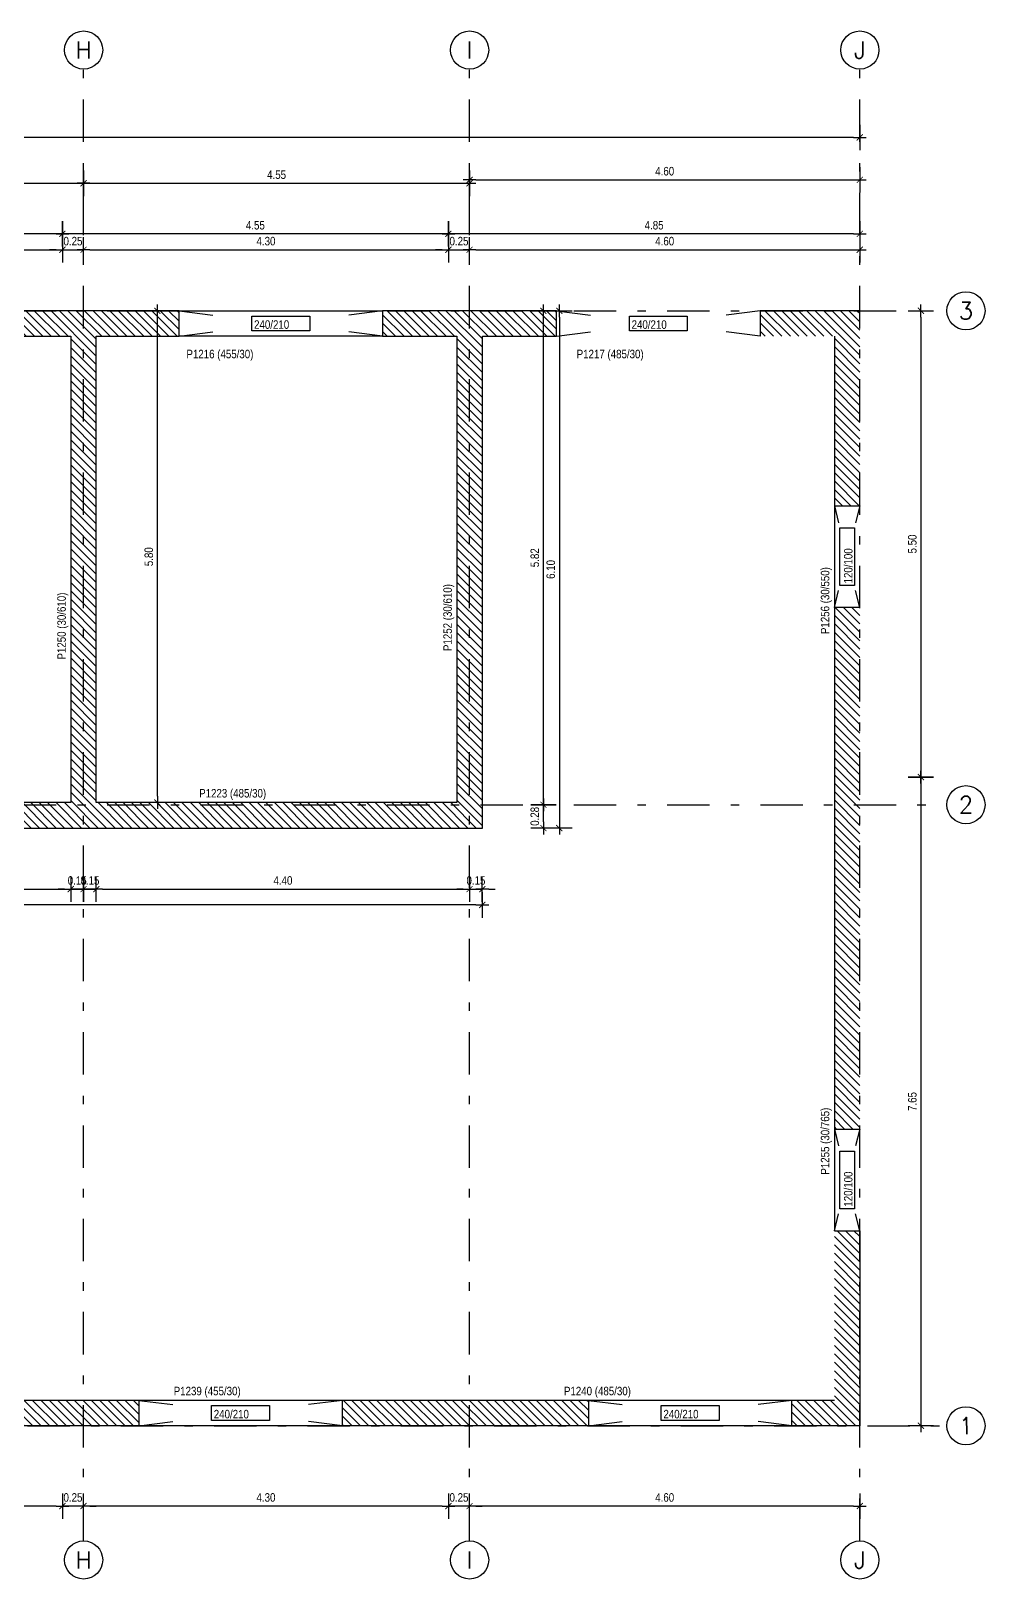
# Model space of a CAD drawing. Header units: metres. Extents: x 419734 to 420376, y 4564732 to 4565123.
# Drawn here: x 419991.43 to 420002.68, y 4565026.17 to 4565044.43 of the extents above; entities that cross this region are included whole.
import ezdxf
from ezdxf.enums import TextEntityAlignment as Align

# ---------------------------------------------------------------- set-up
doc = ezdxf.new("R2010")
doc.units = ezdxf.units.M
doc.linetypes.add('TRATTO-PUNTO', pattern=[1, 0.5, -0.25, 0, -0.25])
doc.layers.get('Defpoints').update_dxf_attribs({"color": 5})
for name, color, linetype in [('07-SIMBOLI', 1, 'Continuous'), ('SW_ASSI', 7, 'TRATTO-PUNTO'), ('SW_DIM', 33, 'Continuous'), ('SW_MAGRONE', 2, 'Continuous'), ('SW_TRATTEGGIO_252', 252, 'Continuous'), ('SW_TXT_TESTI', 1, 'Continuous')]:
    doc.layers.add(name, color=color, linetype=linetype)
doc.styles.add('ROMANS8', font='ROMANS8.SHX')
doc.styles.add('SWS', font='ARIALN.TTF')
doc.dimstyles.new('DIM-SW-50_m', dxfattribs={"dimtxt": 0.1, "dimasz": 0.075, "dimexe": 0.125, "dimexo": 0.125, "dimgap": 0.05, "dimtad": 1, "dimzin": 1, "dimdsep": 46, "dimtxsty": 'SWS', "dimblk1": 'D', "dimblk2": 'D', "dimsah": 1, "dimcen": 0.0075, "dimdle": 0.0625, "dimse1": 1, "dimse2": 1, "dimclrd": 256, "dimclre": 256, "dimclrt": 256, "dimazin": 0, "dimtfac": 0.75, "dimtmove": 1, "dimatfit": 3, "dimldrblk": 'D', "dimfxl": 0.125, "dimtvp": 1.5, "dimtolj": 1, "dimtzin": 0, "dimarcsym": 0})
pattern_1 = [(135, (419823.05749, 4565188.456735), (-0.049497475, -0.049497475), [])]

# ---------------------------------------------------------------- blocks, each defined once
blk = doc.blocks.new('D')
for p, q in [((-1, 0), (1, 0)), ((0, 2), (0, -2))]:
    blk.add_line(p, q)
at = {"const_width": 0.141}
blk.add_lwpolyline([(0.48, 0.48), (-0.48, -0.48)], dxfattribs=at)
blk = doc.blocks.new('*D1339')
at = {"layer": 'Defpoints', "color": 0, "ltscale": 0.5, "transparency": 16777216}
for p in [(419992.054, 4565042.631), (419987.504, 4565041.086), (419992.054, 4565041.086)]:
    blk.add_point(p, dxfattribs=at)
at = {"layer": 'SW_DIM', "lineweight": -2, "ltscale": 0.5, "transparency": 16777216}
blk.add_line((419987.579, 4565042.631), (419991.979, 4565042.631), dxfattribs=at)
at = {"layer": 'SW_DIM', "lineweight": -2, "ltscale": 0.5, "transparency": 16777216, "xscale": 0.075, "yscale": 0.075, "zscale": 0.075, "rotation": 180}
blk.add_blockref('D', (419987.504, 4565042.631), dxfattribs=at)
at = {"layer": 'SW_DIM', "lineweight": -2, "ltscale": 0.5, "transparency": 16777216, "xscale": 0.075, "yscale": 0.075, "zscale": 0.075}
blk.add_blockref('D', (419992.054, 4565042.631), dxfattribs=at)
at = {"layer": 'SW_DIM', "ltscale": 0.5, "transparency": 16777216, "insert": (419989.779, 4565042.732), "char_height": 0.1, "attachment_point": 5, "style": 'SWS'}
blk.add_mtext('\\A1;4.55', dxfattribs=at)
blk = doc.blocks.new('*D1340')
at = {"layer": 'Defpoints', "color": 0, "ltscale": 0.5, "transparency": 16777216}
for p in [(419996.604, 4565042.631), (419992.054, 4565041.086), (419996.604, 4565041.086)]:
    blk.add_point(p, dxfattribs=at)
at = {"layer": 'SW_DIM', "lineweight": -2, "ltscale": 0.5, "transparency": 16777216}
blk.add_line((419992.129, 4565042.631), (419996.529, 4565042.631), dxfattribs=at)
at = {"layer": 'SW_DIM', "lineweight": -2, "ltscale": 0.5, "transparency": 16777216, "xscale": 0.075, "yscale": 0.075, "zscale": 0.075, "rotation": 180}
blk.add_blockref('D', (419992.054, 4565042.631), dxfattribs=at)
at = {"layer": 'SW_DIM', "lineweight": -2, "ltscale": 0.5, "transparency": 16777216, "xscale": 0.075, "yscale": 0.075, "zscale": 0.075}
blk.add_blockref('D', (419996.604, 4565042.631), dxfattribs=at)
at = {"layer": 'SW_DIM', "ltscale": 0.5, "transparency": 16777216, "insert": (419994.329, 4565042.732), "char_height": 0.1, "attachment_point": 5, "style": 'SWS'}
blk.add_mtext('\\A1;4.55', dxfattribs=at)
blk = doc.blocks.new('*D1341')
at = {"layer": 'Defpoints', "color": 0, "ltscale": 0.5, "transparency": 16777216}
for p in [(420001.204, 4565042.672), (419996.604, 4565041.086), (420001.204, 4565041.127)]:
    blk.add_point(p, dxfattribs=at)
at = {"layer": 'SW_DIM', "lineweight": -2, "ltscale": 0.5, "transparency": 16777216}
blk.add_line((419996.679, 4565042.672), (420001.129, 4565042.672), dxfattribs=at)
at = {"layer": 'SW_DIM', "lineweight": -2, "ltscale": 0.5, "transparency": 16777216, "xscale": 0.075, "yscale": 0.075, "zscale": 0.075, "rotation": 180}
blk.add_blockref('D', (419996.604, 4565042.672), dxfattribs=at)
at = {"layer": 'SW_DIM', "lineweight": -2, "ltscale": 0.5, "transparency": 16777216, "xscale": 0.075, "yscale": 0.075, "zscale": 0.075}
blk.add_blockref('D', (420001.204, 4565042.672), dxfattribs=at)
at = {"layer": 'SW_DIM', "ltscale": 0.5, "transparency": 16777216, "insert": (419998.904, 4565042.773), "char_height": 0.1, "attachment_point": 5, "style": 'SWS'}
blk.add_mtext('\\A1;4.60', dxfattribs=at)
blk = doc.blocks.new('*D1227')
at = {"layer": 'Defpoints', "color": 0, "ltscale": 0.5, "transparency": 16777216}
for p in [(419952.732, 4565043.172), (419952.732, 4565041.127), (420001.204, 4565041.127)]:
    blk.add_point(p, dxfattribs=at)
at = {"layer": 'SW_DIM', "lineweight": -2, "ltscale": 0.5, "transparency": 16777216}
blk.add_line((420001.129, 4565043.172), (419952.807, 4565043.172), dxfattribs=at)
at = {"layer": 'SW_DIM', "lineweight": -2, "ltscale": 0.5, "transparency": 16777216, "xscale": 0.075, "yscale": 0.075, "zscale": 0.075, "rotation": 180}
blk.add_blockref('D', (419952.732, 4565043.172), dxfattribs=at)
at = {"layer": 'SW_DIM', "lineweight": -2, "ltscale": 0.5, "transparency": 16777216, "xscale": 0.075, "yscale": 0.075, "zscale": 0.075}
blk.add_blockref('D', (420001.204, 4565043.172), dxfattribs=at)
at = {"layer": 'SW_DIM', "ltscale": 0.5, "transparency": 16777216, "insert": (419976.968, 4565043.273), "char_height": 0.1, "attachment_point": 5, "style": 'SWS'}
blk.add_mtext('\\A1;48.47', dxfattribs=at)
blk = doc.blocks.new('*D1243')
at = {"layer": 'Defpoints', "color": 0, "ltscale": 0.5, "transparency": 16777216}
for p in [(419987.654, 4565035.327), (419991.904, 4565035.327), (419991.904, 4565034.307)]:
    blk.add_point(p, dxfattribs=at)
at = {"layer": 'SW_DIM', "lineweight": -2, "ltscale": 0.5, "transparency": 16777216}
blk.add_line((419987.729, 4565034.307), (419991.829, 4565034.307), dxfattribs=at)
at = {"layer": 'SW_DIM', "lineweight": -2, "ltscale": 0.5, "transparency": 16777216, "xscale": 0.075, "yscale": 0.075, "zscale": 0.075, "rotation": 180}
blk.add_blockref('D', (419987.654, 4565034.307), dxfattribs=at)
at = {"layer": 'SW_DIM', "lineweight": -2, "ltscale": 0.5, "transparency": 16777216, "xscale": 0.075, "yscale": 0.075, "zscale": 0.075}
blk.add_blockref('D', (419991.904, 4565034.307), dxfattribs=at)
at = {"layer": 'SW_DIM', "ltscale": 0.5, "transparency": 16777216, "insert": (419989.779, 4565034.408), "char_height": 0.1, "attachment_point": 5, "style": 'SWS'}
blk.add_mtext('\\A1;4.25', dxfattribs=at)
blk = doc.blocks.new('*D1244')
at = {"layer": 'Defpoints', "color": 0, "ltscale": 0.5, "transparency": 16777216}
for p in [(419991.904, 4565035.327), (419992.054, 4565035.027), (419992.054, 4565034.307)]:
    blk.add_point(p, dxfattribs=at)
at = {"layer": 'SW_DIM', "lineweight": -2, "ltscale": 0.5, "transparency": 16777216}
for p, q in [((419991.829, 4565034.307), (419991.754, 4565034.307)), ((419991.904, 4565034.307), (419992.054, 4565034.307)), ((419992.129, 4565034.307), (419992.204, 4565034.307))]:
    blk.add_line(p, q, dxfattribs=at)
at = {"layer": 'SW_DIM', "lineweight": -2, "ltscale": 0.5, "transparency": 16777216, "xscale": 0.075, "yscale": 0.075, "zscale": 0.075}
blk.add_blockref('D', (419991.904, 4565034.307), dxfattribs=at)
at = {"layer": 'SW_DIM', "lineweight": -2, "ltscale": 0.5, "transparency": 16777216, "xscale": 0.075, "yscale": 0.075, "zscale": 0.075, "rotation": 180}
blk.add_blockref('D', (419992.054, 4565034.307), dxfattribs=at)
at = {"layer": 'SW_DIM', "ltscale": 0.5, "transparency": 16777216, "insert": (419991.979, 4565034.408), "char_height": 0.1, "attachment_point": 5, "style": 'SWS'}
blk.add_mtext('\\A1;0.15', dxfattribs=at)
blk = doc.blocks.new('*D1245')
at = {"layer": 'Defpoints', "color": 0, "ltscale": 0.5, "transparency": 16777216}
for p in [(419992.204, 4565035.327), (419992.054, 4565035.027), (419992.204, 4565034.307)]:
    blk.add_point(p, dxfattribs=at)
at = {"layer": 'SW_DIM', "lineweight": -2, "ltscale": 0.5, "transparency": 16777216}
for p, q in [((419991.979, 4565034.307), (419991.904, 4565034.307)), ((419992.054, 4565034.307), (419992.204, 4565034.307)), ((419992.279, 4565034.307), (419992.354, 4565034.307))]:
    blk.add_line(p, q, dxfattribs=at)
at = {"layer": 'SW_DIM', "lineweight": -2, "ltscale": 0.5, "transparency": 16777216, "xscale": 0.075, "yscale": 0.075, "zscale": 0.075}
blk.add_blockref('D', (419992.054, 4565034.307), dxfattribs=at)
at = {"layer": 'SW_DIM', "lineweight": -2, "ltscale": 0.5, "transparency": 16777216, "xscale": 0.075, "yscale": 0.075, "zscale": 0.075, "rotation": 180}
blk.add_blockref('D', (419992.204, 4565034.307), dxfattribs=at)
at = {"layer": 'SW_DIM', "ltscale": 0.5, "transparency": 16777216, "insert": (419992.129, 4565034.408), "char_height": 0.1, "attachment_point": 5, "style": 'SWS'}
blk.add_mtext('\\A1;0.15', dxfattribs=at)
blk = doc.blocks.new('*D1246')
at = {"layer": 'Defpoints', "color": 0, "ltscale": 0.5, "transparency": 16777216}
for p in [(419992.204, 4565035.327), (419996.604, 4565035.027), (419996.604, 4565034.307)]:
    blk.add_point(p, dxfattribs=at)
at = {"layer": 'SW_DIM', "lineweight": -2, "ltscale": 0.5, "transparency": 16777216}
blk.add_line((419992.279, 4565034.307), (419996.529, 4565034.307), dxfattribs=at)
at = {"layer": 'SW_DIM', "lineweight": -2, "ltscale": 0.5, "transparency": 16777216, "xscale": 0.075, "yscale": 0.075, "zscale": 0.075, "rotation": 180}
blk.add_blockref('D', (419992.204, 4565034.307), dxfattribs=at)
at = {"layer": 'SW_DIM', "lineweight": -2, "ltscale": 0.5, "transparency": 16777216, "xscale": 0.075, "yscale": 0.075, "zscale": 0.075}
blk.add_blockref('D', (419996.604, 4565034.307), dxfattribs=at)
at = {"layer": 'SW_DIM', "ltscale": 0.5, "transparency": 16777216, "insert": (419994.404, 4565034.408), "char_height": 0.1, "attachment_point": 5, "style": 'SWS'}
blk.add_mtext('\\A1;4.40', dxfattribs=at)
blk = doc.blocks.new('*D1247')
at = {"layer": 'Defpoints', "color": 0, "ltscale": 0.5, "transparency": 16777216}
for p in [(419996.604, 4565035.027), (419996.754, 4565035.027), (419996.754, 4565034.307)]:
    blk.add_point(p, dxfattribs=at)
at = {"layer": 'SW_DIM', "lineweight": -2, "ltscale": 0.5, "transparency": 16777216}
for p, q in [((419996.529, 4565034.307), (419996.454, 4565034.307)), ((419996.604, 4565034.307), (419996.754, 4565034.307)), ((419996.829, 4565034.307), (419996.904, 4565034.307))]:
    blk.add_line(p, q, dxfattribs=at)
at = {"layer": 'SW_DIM', "lineweight": -2, "ltscale": 0.5, "transparency": 16777216, "xscale": 0.075, "yscale": 0.075, "zscale": 0.075}
blk.add_blockref('D', (419996.604, 4565034.307), dxfattribs=at)
at = {"layer": 'SW_DIM', "lineweight": -2, "ltscale": 0.5, "transparency": 16777216, "xscale": 0.075, "yscale": 0.075, "zscale": 0.075, "rotation": 180}
blk.add_blockref('D', (419996.754, 4565034.307), dxfattribs=at)
at = {"layer": 'SW_DIM', "ltscale": 0.5, "transparency": 16777216, "insert": (419996.679, 4565034.408), "char_height": 0.1, "attachment_point": 5, "style": 'SWS'}
blk.add_mtext('\\A1;0.15', dxfattribs=at)
blk = doc.blocks.new('*D1248')
at = {"layer": 'Defpoints', "color": 0, "ltscale": 0.5, "transparency": 16777216}
for p in [(419996.754, 4565035.302), (419997.474, 4565035.302), (419996.754, 4565035.027)]:
    blk.add_point(p, dxfattribs=at)
at = {"layer": 'SW_DIM', "lineweight": -2, "ltscale": 0.5, "transparency": 16777216}
blk.add_line((419997.474, 4565035.102), (419997.474, 4565035.227), dxfattribs=at)
at = {"layer": 'SW_DIM', "lineweight": -2, "ltscale": 0.5, "transparency": 16777216, "xscale": 0.075, "yscale": 0.075, "zscale": 0.075}
for p, rotation in [((419997.474, 4565035.302), 90), ((419997.474, 4565035.027), 270)]:
    blk.add_blockref('D', p, dxfattribs=dict(at, rotation=rotation))
at = {"layer": 'SW_DIM', "ltscale": 0.5, "transparency": 16777216, "insert": (419997.373, 4565035.165), "char_height": 0.1, "attachment_point": 5, "rotation": 90, "style": 'SWS'}
blk.add_mtext('\\A1;0.28', dxfattribs=at)
blk = doc.blocks.new('*D1249')
at = {"layer": 'Defpoints', "color": 0, "ltscale": 0.5, "transparency": 16777216}
for p in [(419995.899, 4565041.127), (419997.474, 4565041.127), (419996.754, 4565035.302)]:
    blk.add_point(p, dxfattribs=at)
at = {"layer": 'SW_DIM', "lineweight": -2, "ltscale": 0.5, "transparency": 16777216}
blk.add_line((419997.474, 4565035.377), (419997.474, 4565041.052), dxfattribs=at)
at = {"layer": 'SW_DIM', "lineweight": -2, "ltscale": 0.5, "transparency": 16777216, "xscale": 0.075, "yscale": 0.075, "zscale": 0.075}
for p, rotation in [((419997.474, 4565041.127), 90), ((419997.474, 4565035.302), 270)]:
    blk.add_blockref('D', p, dxfattribs=dict(at, rotation=rotation))
at = {"layer": 'SW_DIM', "ltscale": 0.5, "transparency": 16777216, "insert": (419997.373, 4565038.215), "char_height": 0.1, "attachment_point": 5, "rotation": 90, "style": 'SWS'}
blk.add_mtext('\\A1;5.82', dxfattribs=at)
blk = doc.blocks.new('*D1250')
at = {"layer": 'Defpoints', "color": 0, "ltscale": 0.5, "transparency": 16777216}
for p in [(419997.607, 4565041.127), (419996.754, 4565035.027), (419997.662, 4565035.027)]:
    blk.add_point(p, dxfattribs=at)
at = {"layer": 'SW_DIM', "lineweight": -2, "ltscale": 0.5, "transparency": 16777216}
blk.add_line((419997.662, 4565041.052), (419997.662, 4565035.102), dxfattribs=at)
at = {"layer": 'SW_DIM', "lineweight": -2, "ltscale": 0.5, "transparency": 16777216, "xscale": 0.075, "yscale": 0.075, "zscale": 0.075}
for p, rotation in [((419997.662, 4565041.127), 90), ((419997.662, 4565035.027), 270)]:
    blk.add_blockref('D', p, dxfattribs=dict(at, rotation=rotation))
at = {"layer": 'SW_DIM', "ltscale": 0.5, "transparency": 16777216, "insert": (419997.561, 4565038.077), "char_height": 0.1, "attachment_point": 5, "rotation": 90, "style": 'SWS'}
blk.add_mtext('\\A1;6.10', dxfattribs=at)
blk = doc.blocks.new('*D1251')
at = {"layer": 'Defpoints', "color": 0, "ltscale": 0.5, "transparency": 16777216}
for p in [(419981.804, 4565035.027), (419996.754, 4565035.027), (419981.804, 4565034.12)]:
    blk.add_point(p, dxfattribs=at)
at = {"layer": 'SW_DIM', "lineweight": -2, "ltscale": 0.5, "transparency": 16777216}
blk.add_line((419996.679, 4565034.12), (419981.879, 4565034.12), dxfattribs=at)
at = {"layer": 'SW_DIM', "lineweight": -2, "ltscale": 0.5, "transparency": 16777216, "xscale": 0.075, "yscale": 0.075, "zscale": 0.075, "rotation": 180}
blk.add_blockref('D', (419981.804, 4565034.12), dxfattribs=at)
at = {"layer": 'SW_DIM', "lineweight": -2, "ltscale": 0.5, "transparency": 16777216, "xscale": 0.075, "yscale": 0.075, "zscale": 0.075}
blk.add_blockref('D', (419996.754, 4565034.12), dxfattribs=at)
at = {"layer": 'SW_DIM', "ltscale": 0.5, "transparency": 16777216, "insert": (419989.279, 4565034.221), "char_height": 0.1, "attachment_point": 5, "style": 'SWS'}
blk.add_mtext('\\A1;14.95', dxfattribs=at)
blk = doc.blocks.new('*D1302')
at = {"layer": 'Defpoints', "color": 0, "ltscale": 0.5, "transparency": 16777216}
for p in [(419996.604, 4565027.977), (420001.204, 4565027.977), (419996.604, 4565027.031)]:
    blk.add_point(p, dxfattribs=at)
at = {"layer": 'SW_DIM', "lineweight": -2, "ltscale": 0.5, "transparency": 16777216}
blk.add_line((420001.129, 4565027.031), (419996.679, 4565027.031), dxfattribs=at)
at = {"layer": 'SW_DIM', "lineweight": -2, "ltscale": 0.5, "transparency": 16777216, "xscale": 0.075, "yscale": 0.075, "zscale": 0.075, "rotation": 180}
blk.add_blockref('D', (419996.604, 4565027.031), dxfattribs=at)
at = {"layer": 'SW_DIM', "lineweight": -2, "ltscale": 0.5, "transparency": 16777216, "xscale": 0.075, "yscale": 0.075, "zscale": 0.075}
blk.add_blockref('D', (420001.204, 4565027.031), dxfattribs=at)
at = {"layer": 'SW_DIM', "ltscale": 0.5, "transparency": 16777216, "insert": (419998.904, 4565027.132), "char_height": 0.1, "attachment_point": 5, "style": 'SWS'}
blk.add_mtext('\\A1;4.60', dxfattribs=at)
blk = doc.blocks.new('*D1303')
at = {"layer": 'Defpoints', "color": 0, "ltscale": 0.5, "transparency": 16777216}
for p in [(419996.354, 4565027.977), (419996.604, 4565027.977), (419996.354, 4565027.031)]:
    blk.add_point(p, dxfattribs=at)
at = {"layer": 'SW_DIM', "lineweight": -2, "ltscale": 0.5, "transparency": 16777216}
for p, q in [((419996.279, 4565027.031), (419996.204, 4565027.031)), ((419996.604, 4565027.031), (419996.354, 4565027.031)), ((419996.679, 4565027.031), (419996.754, 4565027.031))]:
    blk.add_line(p, q, dxfattribs=at)
at = {"layer": 'SW_DIM', "lineweight": -2, "ltscale": 0.5, "transparency": 16777216, "xscale": 0.075, "yscale": 0.075, "zscale": 0.075}
blk.add_blockref('D', (419996.354, 4565027.031), dxfattribs=at)
at = {"layer": 'SW_DIM', "lineweight": -2, "ltscale": 0.5, "transparency": 16777216, "xscale": 0.075, "yscale": 0.075, "zscale": 0.075, "rotation": 180}
blk.add_blockref('D', (419996.604, 4565027.031), dxfattribs=at)
at = {"layer": 'SW_DIM', "ltscale": 0.5, "transparency": 16777216, "insert": (419996.479, 4565027.132), "char_height": 0.1, "attachment_point": 5, "style": 'SWS'}
blk.add_mtext('\\A1;0.25', dxfattribs=at)
blk = doc.blocks.new('*D1304')
at = {"layer": 'Defpoints', "color": 0, "ltscale": 0.5, "transparency": 16777216}
for p in [(419992.054, 4565027.977), (419996.354, 4565027.977), (419992.054, 4565027.031)]:
    blk.add_point(p, dxfattribs=at)
at = {"layer": 'SW_DIM', "lineweight": -2, "ltscale": 0.5, "transparency": 16777216}
blk.add_line((419996.279, 4565027.031), (419992.129, 4565027.031), dxfattribs=at)
at = {"layer": 'SW_DIM', "lineweight": -2, "ltscale": 0.5, "transparency": 16777216, "xscale": 0.075, "yscale": 0.075, "zscale": 0.075, "rotation": 180}
blk.add_blockref('D', (419992.054, 4565027.031), dxfattribs=at)
at = {"layer": 'SW_DIM', "lineweight": -2, "ltscale": 0.5, "transparency": 16777216, "xscale": 0.075, "yscale": 0.075, "zscale": 0.075}
blk.add_blockref('D', (419996.354, 4565027.031), dxfattribs=at)
at = {"layer": 'SW_DIM', "ltscale": 0.5, "transparency": 16777216, "insert": (419994.204, 4565027.132), "char_height": 0.1, "attachment_point": 5, "style": 'SWS'}
blk.add_mtext('\\A1;4.30', dxfattribs=at)
blk = doc.blocks.new('*D1305')
at = {"layer": 'Defpoints', "color": 0, "ltscale": 0.5, "transparency": 16777216}
for p in [(419991.804, 4565027.977), (419992.054, 4565027.977), (419991.804, 4565027.031)]:
    blk.add_point(p, dxfattribs=at)
at = {"layer": 'SW_DIM', "lineweight": -2, "ltscale": 0.5, "transparency": 16777216}
for p, q in [((419991.729, 4565027.031), (419991.654, 4565027.031)), ((419992.054, 4565027.031), (419991.804, 4565027.031)), ((419992.129, 4565027.031), (419992.204, 4565027.031))]:
    blk.add_line(p, q, dxfattribs=at)
at = {"layer": 'SW_DIM', "lineweight": -2, "ltscale": 0.5, "transparency": 16777216, "xscale": 0.075, "yscale": 0.075, "zscale": 0.075}
blk.add_blockref('D', (419991.804, 4565027.031), dxfattribs=at)
at = {"layer": 'SW_DIM', "lineweight": -2, "ltscale": 0.5, "transparency": 16777216, "xscale": 0.075, "yscale": 0.075, "zscale": 0.075, "rotation": 180}
blk.add_blockref('D', (419992.054, 4565027.031), dxfattribs=at)
at = {"layer": 'SW_DIM', "ltscale": 0.5, "transparency": 16777216, "insert": (419991.929, 4565027.132), "char_height": 0.1, "attachment_point": 5, "style": 'SWS'}
blk.add_mtext('\\A1;0.25', dxfattribs=at)
blk = doc.blocks.new('*D1306')
at = {"layer": 'Defpoints', "color": 0, "ltscale": 0.5, "transparency": 16777216}
for p in [(419987.504, 4565027.977), (419991.804, 4565027.977), (419987.504, 4565027.031)]:
    blk.add_point(p, dxfattribs=at)
at = {"layer": 'SW_DIM', "lineweight": -2, "ltscale": 0.5, "transparency": 16777216}
blk.add_line((419991.729, 4565027.031), (419987.579, 4565027.031), dxfattribs=at)
at = {"layer": 'SW_DIM', "lineweight": -2, "ltscale": 0.5, "transparency": 16777216, "xscale": 0.075, "yscale": 0.075, "zscale": 0.075, "rotation": 180}
blk.add_blockref('D', (419987.504, 4565027.031), dxfattribs=at)
at = {"layer": 'SW_DIM', "lineweight": -2, "ltscale": 0.5, "transparency": 16777216, "xscale": 0.075, "yscale": 0.075, "zscale": 0.075}
blk.add_blockref('D', (419991.804, 4565027.031), dxfattribs=at)
at = {"layer": 'SW_DIM', "ltscale": 0.5, "transparency": 16777216, "insert": (419989.654, 4565027.132), "char_height": 0.1, "attachment_point": 5, "style": 'SWS'}
blk.add_mtext('\\A1;4.30', dxfattribs=at)
blk = doc.blocks.new('*D1319')
at = {"layer": 'Defpoints', "color": 0, "ltscale": 0.5, "transparency": 16777216}
for p in [(420001.204, 4565041.127), (420001.204, 4565035.627), (420001.924, 4565035.627)]:
    blk.add_point(p, dxfattribs=at)
at = {"layer": 'SW_DIM', "lineweight": -2, "ltscale": 0.5, "transparency": 16777216}
blk.add_line((420001.924, 4565041.052), (420001.924, 4565035.702), dxfattribs=at)
at = {"layer": 'SW_DIM', "lineweight": -2, "ltscale": 0.5, "transparency": 16777216, "xscale": 0.075, "yscale": 0.075, "zscale": 0.075}
for p, rotation in [((420001.924, 4565041.127), 90), ((420001.924, 4565035.627), 270)]:
    blk.add_blockref('D', p, dxfattribs=dict(at, rotation=rotation))
at = {"layer": 'SW_DIM', "ltscale": 0.5, "transparency": 16777216, "insert": (420001.823, 4565038.377), "char_height": 0.1, "attachment_point": 5, "rotation": 90, "style": 'SWS'}
blk.add_mtext('\\A1;5.50', dxfattribs=at)
blk = doc.blocks.new('*D1320')
at = {"layer": 'Defpoints', "color": 0, "ltscale": 0.5, "transparency": 16777216}
for p in [(420001.204, 4565035.627), (420001.204, 4565027.977), (420001.924, 4565027.977)]:
    blk.add_point(p, dxfattribs=at)
at = {"layer": 'SW_DIM', "lineweight": -2, "ltscale": 0.5, "transparency": 16777216}
blk.add_line((420001.924, 4565035.552), (420001.924, 4565028.052), dxfattribs=at)
at = {"layer": 'SW_DIM', "lineweight": -2, "ltscale": 0.5, "transparency": 16777216, "xscale": 0.075, "yscale": 0.075, "zscale": 0.075}
for p, rotation in [((420001.924, 4565035.627), 90), ((420001.924, 4565027.977), 270)]:
    blk.add_blockref('D', p, dxfattribs=dict(at, rotation=rotation))
at = {"layer": 'SW_DIM', "ltscale": 0.5, "transparency": 16777216, "insert": (420001.823, 4565031.802), "char_height": 0.1, "attachment_point": 5, "rotation": 90, "style": 'SWS'}
blk.add_mtext('\\A1;7.65', dxfattribs=at)
blk = doc.blocks.new('*D1231')
at = {"layer": 'Defpoints', "color": 0, "ltscale": 0.5, "transparency": 16777216}
for p in [(419991.804, 4565041.847), (419987.504, 4565041.127), (419991.804, 4565041.127)]:
    blk.add_point(p, dxfattribs=at)
at = {"layer": 'SW_DIM', "lineweight": -2, "ltscale": 0.5, "transparency": 16777216}
blk.add_line((419987.579, 4565041.847), (419991.729, 4565041.847), dxfattribs=at)
at = {"layer": 'SW_DIM', "lineweight": -2, "ltscale": 0.5, "transparency": 16777216, "xscale": 0.075, "yscale": 0.075, "zscale": 0.075, "rotation": 180}
blk.add_blockref('D', (419987.504, 4565041.847), dxfattribs=at)
at = {"layer": 'SW_DIM', "lineweight": -2, "ltscale": 0.5, "transparency": 16777216, "xscale": 0.075, "yscale": 0.075, "zscale": 0.075}
blk.add_blockref('D', (419991.804, 4565041.847), dxfattribs=at)
at = {"layer": 'SW_DIM', "ltscale": 0.5, "transparency": 16777216, "insert": (419989.654, 4565041.948), "char_height": 0.1, "attachment_point": 5, "style": 'SWS'}
blk.add_mtext('\\A1;4.30', dxfattribs=at)
blk = doc.blocks.new('*D1232')
at = {"layer": 'Defpoints', "color": 0, "ltscale": 0.5, "transparency": 16777216}
for p in [(419992.054, 4565041.847), (419991.804, 4565041.127), (419992.054, 4565041.127)]:
    blk.add_point(p, dxfattribs=at)
at = {"layer": 'SW_DIM', "lineweight": -2, "ltscale": 0.5, "transparency": 16777216}
for p, q in [((419991.729, 4565041.847), (419991.654, 4565041.847)), ((419991.804, 4565041.847), (419992.054, 4565041.847)), ((419992.129, 4565041.847), (419992.204, 4565041.847))]:
    blk.add_line(p, q, dxfattribs=at)
at = {"layer": 'SW_DIM', "lineweight": -2, "ltscale": 0.5, "transparency": 16777216, "xscale": 0.075, "yscale": 0.075, "zscale": 0.075}
blk.add_blockref('D', (419991.804, 4565041.847), dxfattribs=at)
at = {"layer": 'SW_DIM', "lineweight": -2, "ltscale": 0.5, "transparency": 16777216, "xscale": 0.075, "yscale": 0.075, "zscale": 0.075, "rotation": 180}
blk.add_blockref('D', (419992.054, 4565041.847), dxfattribs=at)
at = {"layer": 'SW_DIM', "ltscale": 0.5, "transparency": 16777216, "insert": (419991.929, 4565041.948), "char_height": 0.1, "attachment_point": 5, "style": 'SWS'}
blk.add_mtext('\\A1;0.25', dxfattribs=at)
blk = doc.blocks.new('*D1233')
at = {"layer": 'Defpoints', "color": 0, "ltscale": 0.5, "transparency": 16777216}
for p in [(419996.354, 4565041.847), (419992.054, 4565041.127), (419996.354, 4565041.127)]:
    blk.add_point(p, dxfattribs=at)
at = {"layer": 'SW_DIM', "lineweight": -2, "ltscale": 0.5, "transparency": 16777216}
blk.add_line((419992.129, 4565041.847), (419996.279, 4565041.847), dxfattribs=at)
at = {"layer": 'SW_DIM', "lineweight": -2, "ltscale": 0.5, "transparency": 16777216, "xscale": 0.075, "yscale": 0.075, "zscale": 0.075, "rotation": 180}
blk.add_blockref('D', (419992.054, 4565041.847), dxfattribs=at)
at = {"layer": 'SW_DIM', "lineweight": -2, "ltscale": 0.5, "transparency": 16777216, "xscale": 0.075, "yscale": 0.075, "zscale": 0.075}
blk.add_blockref('D', (419996.354, 4565041.847), dxfattribs=at)
at = {"layer": 'SW_DIM', "ltscale": 0.5, "transparency": 16777216, "insert": (419994.204, 4565041.948), "char_height": 0.1, "attachment_point": 5, "style": 'SWS'}
blk.add_mtext('\\A1;4.30', dxfattribs=at)
blk = doc.blocks.new('*D1234')
at = {"layer": 'Defpoints', "color": 0, "ltscale": 0.5, "transparency": 16777216}
for p in [(419996.604, 4565041.847), (419996.354, 4565041.127), (419996.604, 4565041.127)]:
    blk.add_point(p, dxfattribs=at)
at = {"layer": 'SW_DIM', "lineweight": -2, "ltscale": 0.5, "transparency": 16777216}
for p, q in [((419996.279, 4565041.847), (419996.204, 4565041.847)), ((419996.354, 4565041.847), (419996.604, 4565041.847)), ((419996.679, 4565041.847), (419996.754, 4565041.847))]:
    blk.add_line(p, q, dxfattribs=at)
at = {"layer": 'SW_DIM', "lineweight": -2, "ltscale": 0.5, "transparency": 16777216, "xscale": 0.075, "yscale": 0.075, "zscale": 0.075}
blk.add_blockref('D', (419996.354, 4565041.847), dxfattribs=at)
at = {"layer": 'SW_DIM', "lineweight": -2, "ltscale": 0.5, "transparency": 16777216, "xscale": 0.075, "yscale": 0.075, "zscale": 0.075, "rotation": 180}
blk.add_blockref('D', (419996.604, 4565041.847), dxfattribs=at)
at = {"layer": 'SW_DIM', "ltscale": 0.5, "transparency": 16777216, "insert": (419996.479, 4565041.948), "char_height": 0.1, "attachment_point": 5, "style": 'SWS'}
blk.add_mtext('\\A1;0.25', dxfattribs=at)
blk = doc.blocks.new('*D1235')
at = {"layer": 'Defpoints', "color": 0, "ltscale": 0.5, "transparency": 16777216}
for p in [(420001.204, 4565041.847), (419996.604, 4565041.127), (420001.204, 4565041.127)]:
    blk.add_point(p, dxfattribs=at)
at = {"layer": 'SW_DIM', "lineweight": -2, "ltscale": 0.5, "transparency": 16777216}
blk.add_line((419996.679, 4565041.847), (420001.129, 4565041.847), dxfattribs=at)
at = {"layer": 'SW_DIM', "lineweight": -2, "ltscale": 0.5, "transparency": 16777216, "xscale": 0.075, "yscale": 0.075, "zscale": 0.075, "rotation": 180}
blk.add_blockref('D', (419996.604, 4565041.847), dxfattribs=at)
at = {"layer": 'SW_DIM', "lineweight": -2, "ltscale": 0.5, "transparency": 16777216, "xscale": 0.075, "yscale": 0.075, "zscale": 0.075}
blk.add_blockref('D', (420001.204, 4565041.847), dxfattribs=at)
at = {"layer": 'SW_DIM', "ltscale": 0.5, "transparency": 16777216, "insert": (419998.904, 4565041.948), "char_height": 0.1, "attachment_point": 5, "style": 'SWS'}
blk.add_mtext('\\A1;4.60', dxfattribs=at)
blk = doc.blocks.new('*D1236')
at = {"layer": 'Defpoints', "color": 0, "ltscale": 0.5, "transparency": 16777216}
for p in [(419996.354, 4565042.035), (419996.354, 4565041.127), (420001.204, 4565041.127)]:
    blk.add_point(p, dxfattribs=at)
at = {"layer": 'SW_DIM', "lineweight": -2, "ltscale": 0.5, "transparency": 16777216}
blk.add_line((420001.129, 4565042.035), (419996.429, 4565042.035), dxfattribs=at)
at = {"layer": 'SW_DIM', "lineweight": -2, "ltscale": 0.5, "transparency": 16777216, "xscale": 0.075, "yscale": 0.075, "zscale": 0.075, "rotation": 180}
blk.add_blockref('D', (419996.354, 4565042.035), dxfattribs=at)
at = {"layer": 'SW_DIM', "lineweight": -2, "ltscale": 0.5, "transparency": 16777216, "xscale": 0.075, "yscale": 0.075, "zscale": 0.075}
blk.add_blockref('D', (420001.204, 4565042.035), dxfattribs=at)
at = {"layer": 'SW_DIM', "ltscale": 0.5, "transparency": 16777216, "insert": (419998.779, 4565042.136), "char_height": 0.1, "attachment_point": 5, "style": 'SWS'}
blk.add_mtext('\\A1;4.85', dxfattribs=at)
blk = doc.blocks.new('*D1237')
at = {"layer": 'Defpoints', "color": 0, "ltscale": 0.5, "transparency": 16777216}
for p in [(419991.804, 4565042.035), (419991.804, 4565041.127), (419996.354, 4565041.127)]:
    blk.add_point(p, dxfattribs=at)
at = {"layer": 'SW_DIM', "lineweight": -2, "ltscale": 0.5, "transparency": 16777216}
blk.add_line((419996.279, 4565042.035), (419991.879, 4565042.035), dxfattribs=at)
at = {"layer": 'SW_DIM', "lineweight": -2, "ltscale": 0.5, "transparency": 16777216, "xscale": 0.075, "yscale": 0.075, "zscale": 0.075, "rotation": 180}
blk.add_blockref('D', (419991.804, 4565042.035), dxfattribs=at)
at = {"layer": 'SW_DIM', "lineweight": -2, "ltscale": 0.5, "transparency": 16777216, "xscale": 0.075, "yscale": 0.075, "zscale": 0.075}
blk.add_blockref('D', (419996.354, 4565042.035), dxfattribs=at)
at = {"layer": 'SW_DIM', "ltscale": 0.5, "transparency": 16777216, "insert": (419994.079, 4565042.136), "char_height": 0.1, "attachment_point": 5, "style": 'SWS'}
blk.add_mtext('\\A1;4.55', dxfattribs=at)
blk = doc.blocks.new('*D1238')
at = {"layer": 'Defpoints', "color": 0, "ltscale": 0.5, "transparency": 16777216}
for p in [(419987.254, 4565042.035), (419987.254, 4565041.127), (419991.804, 4565041.127)]:
    blk.add_point(p, dxfattribs=at)
at = {"layer": 'SW_DIM', "lineweight": -2, "ltscale": 0.5, "transparency": 16777216}
blk.add_line((419991.729, 4565042.035), (419987.329, 4565042.035), dxfattribs=at)
at = {"layer": 'SW_DIM', "lineweight": -2, "ltscale": 0.5, "transparency": 16777216, "xscale": 0.075, "yscale": 0.075, "zscale": 0.075, "rotation": 180}
blk.add_blockref('D', (419987.254, 4565042.035), dxfattribs=at)
at = {"layer": 'SW_DIM', "lineweight": -2, "ltscale": 0.5, "transparency": 16777216, "xscale": 0.075, "yscale": 0.075, "zscale": 0.075}
blk.add_blockref('D', (419991.804, 4565042.035), dxfattribs=at)
at = {"layer": 'SW_DIM', "ltscale": 0.5, "transparency": 16777216, "insert": (419989.529, 4565042.136), "char_height": 0.1, "attachment_point": 5, "style": 'SWS'}
blk.add_mtext('\\A1;4.55', dxfattribs=at)
blk = doc.blocks.new('*D1353')
at = {"layer": 'Defpoints', "color": 0, "ltscale": 0.5, "transparency": 16777216}
for p in [(419992.744, 4565041.127), (419992.924, 4565041.127), (419992.744, 4565035.327)]:
    blk.add_point(p, dxfattribs=at)
at = {"layer": 'SW_DIM', "lineweight": -2, "ltscale": 0.5, "transparency": 16777216}
blk.add_line((419992.924, 4565035.402), (419992.924, 4565041.052), dxfattribs=at)
at = {"layer": 'SW_DIM', "lineweight": -2, "ltscale": 0.5, "transparency": 16777216, "xscale": 0.075, "yscale": 0.075, "zscale": 0.075}
for p, rotation in [((419992.924, 4565041.127), 90), ((419992.924, 4565035.327), 270)]:
    blk.add_blockref('D', p, dxfattribs=dict(at, rotation=rotation))
at = {"layer": 'SW_DIM', "ltscale": 0.5, "transparency": 16777216, "insert": (419992.823, 4565038.227), "char_height": 0.1, "attachment_point": 5, "rotation": 90, "style": 'SWS'}
blk.add_mtext('\\A1;5.80', dxfattribs=at)

msp = doc.modelspace()

# ---------------------------------------------------------------- hatches: boundary and pattern name
at = {"layer": 'SW_TRATTEGGIO_252'}
h = msp.add_hatch(dxfattribs=at)
h.set_pattern_fill('_USER', color=256, scale=0.07, angle=135, pattern_type=0)
h.set_pattern_definition(pattern_1)
h.paths.add_polyline_path([(419952.73152, 4565041.12744), (419952.73152, 4565038.82744), (419953.03152, 4565038.82744), (419953.03152, 4565040.82744), (419956.01152, 4565040.82744), (419956.01152, 4565041.12744)])
h.paths.add_polyline_path([(419957.21152, 4565041.12744), (419957.21152, 4565040.82744), (419958.26178, 4565040.82744), (419958.26178, 4565041.12744)])
h.paths.add_polyline_path([(419960.06178, 4565041.12744), (419960.06178, 4565040.82744), (419962.56479, 4565040.82744), (419962.56479, 4565041.12744)])
h.paths.add_polyline_path([(419970.31502, 4565040.82744), (419970.31502, 4565041.12744), (419966.16879, 4565041.12744), (419966.16879, 4565040.82744)])
h.paths.add_polyline_path([(419975.50925, 4565041.12744), (419973.91502, 4565041.12744), (419973.91502, 4565040.82744), (419975.50925, 4565040.82744)])
h.paths.add_polyline_path([(419976.24925, 4565041.12744), (419976.24925, 4565040.82744), (419977.15425, 4565040.82744), (419977.15425, 4565041.12744)])
h.paths.add_polyline_path([(419978.35425, 4565040.82744), (419979.00424, 4565040.82744), (419979.00424, 4565041.12744), (419978.35425, 4565041.12744)])
h.paths.add_polyline_path([(420000.90425, 4565038.82744), (420001.20425, 4565038.82744), (420001.20425, 4565041.12744), (420000.02925, 4565041.12744), (420000.02925, 4565040.82744), (420000.90425, 4565040.82744)])
h.paths.add_polyline_path([(420001.20425, 4565037.62744), (420000.90425, 4565037.62744), (420000.90425, 4565031.47744), (420001.20425, 4565031.47744)])
h.paths.add_polyline_path([(420000.90425, 4565028.27744), (420000.40424, 4565028.27744), (420000.40424, 4565027.97744), (420001.20425, 4565027.97744), (420001.20425, 4565030.27744), (420000.90425, 4565030.27744)])
h.paths.add_polyline_path([(419998.00424, 4565027.97744), (419998.00424, 4565028.27744), (419995.10424, 4565028.27744), (419995.10424, 4565027.97744)])
h.paths.add_polyline_path([(419992.70424, 4565027.97744), (419992.70424, 4565028.27744), (419990.40424, 4565028.27744), (419990.40424, 4565027.97744)])
h.paths.add_polyline_path([(419989.20424, 4565027.97744), (419989.20424, 4565028.27744), (419986.95425, 4565028.27744), (419986.95425, 4565027.97744)])
h.paths.add_polyline_path([(419984.55425, 4565028.27744), (419983.90425, 4565028.27744), (419983.90425, 4565027.97744), (419984.55425, 4565027.97744)])
h.paths.add_polyline_path([(419982.70425, 4565028.27744), (419982.32925, 4565028.27744), (419982.32925, 4565027.97744), (419982.70425, 4565027.97744)])
h.paths.add_polyline_path([(419981.67925, 4565028.27744), (419981.40425, 4565028.27744), (419981.40425, 4565027.97744), (419981.67925, 4565027.97744)])
h.paths.add_polyline_path([(419979.00425, 4565028.27744), (419977.72825, 4565028.27744), (419977.72825, 4565027.97744), (419979.00425, 4565027.97744)])
h.paths.add_polyline_path([(419976.24925, 4565028.27744), (419976.24925, 4565027.97744), (419976.52825, 4565027.97744), (419976.52825, 4565028.27744)])
h.paths.add_polyline_path([(419975.40925, 4565027.97744), (419975.50925, 4565027.97744), (419975.50925, 4565028.27744), (419975.40925, 4565028.27744)])
h.paths.add_polyline_path([(419974.34925, 4565028.27744), (419973.91502, 4565028.27744), (419973.91502, 4565027.97744), (419974.34925, 4565027.97744)])
h.paths.add_polyline_path([(419966.21859, 4565028.27744), (419966.21859, 4565027.97744), (419970.31102, 4565027.97744), (419970.31102, 4565028.27744)])
h.paths.add_polyline_path([(419962.61459, 4565028.27744), (419961.01179, 4565028.27744), (419961.01179, 4565027.97744), (419962.61459, 4565027.97744)])
h.paths.add_polyline_path([(419959.30186, 4565028.27744), (419959.30186, 4565027.97744), (419960.36179, 4565027.97744), (419960.36179, 4565028.27744)])
h.paths.add_polyline_path([(419958.10186, 4565027.97744), (419958.10186, 4565028.27744), (419955.93152, 4565028.27744), (419955.93152, 4565027.97744)])
h.paths.add_polyline_path([(419953.53152, 4565028.27744), (419953.03152, 4565028.27744), (419953.03152, 4565030.27744), (419952.73152, 4565030.27744), (419952.73152, 4565027.97744), (419953.53152, 4565027.97744)])
h.paths.add_polyline_path([(419952.73152, 4565031.47744), (419953.03152, 4565031.47744), (419953.03152, 4565034.97744), (419952.73152, 4565034.97744)])
h.paths.add_polyline_path([(419952.73152, 4565035.62744), (419953.03152, 4565035.62744), (419953.03152, 4565037.62744), (419952.73152, 4565037.62744)])
h = msp.add_hatch(dxfattribs=at)
h.set_pattern_fill('_USER', color=256, scale=0.07, angle=135, pattern_type=0)
h.set_pattern_definition(pattern_1)
h.paths.add_polyline_path([(419996.35445, 4565041.12744), (419995.57924, 4565041.12744), (419995.57924, 4565040.82744), (419996.35445, 4565040.82744), (419996.45425, 4565040.82744), (419996.45425, 4565035.32744), (419992.20425, 4565035.32744), (419992.20425, 4565040.82744), (419993.17924, 4565040.82744), (419993.17924, 4565041.12744), (419991.02924, 4565041.12744), (419991.02924, 4565040.82744), (419991.80445, 4565040.82744), (419991.90425, 4565040.82744), (419991.90425, 4565035.32744), (419987.65425, 4565035.32744), (419987.65425, 4565040.82744), (419988.62924, 4565040.82744), (419988.62924, 4565041.12744), (419985.97924, 4565041.12744), (419985.97924, 4565040.82744), (419987.25445, 4565040.82744), (419987.35425, 4565040.82744), (419987.35425, 4565035.32744), (419982.10425, 4565035.32744), (419982.10425, 4565040.82744), (419983.57924, 4565040.82744), (419983.57924, 4565041.12744), (419981.40424, 4565041.12744), (419981.40424, 4565040.82744), (419981.70445, 4565040.82744), (419981.80425, 4565040.82744), (419981.80425, 4565035.02744), (419996.75425, 4565035.02744), (419996.75425, 4565040.82744), (419997.62925, 4565040.82744), (419997.62925, 4565041.12744)])

# ---------------------------------------------------------------- linework, layer by layer
at = {"layer": '07-SIMBOLI', "color": 1}
for centre in [(419992.05425, 4565044.20244), (419996.60425, 4565044.20244), (420001.20425, 4565044.20244), (420002.45452, 4565041.12744), (420002.45452, 4565035.30244), (420002.45452, 4565027.97744), (419992.05425, 4565026.39524), (419996.60425, 4565026.39524), (420001.20425, 4565026.39524)]:
    msp.add_circle(centre, 0.225, dxfattribs=at)
at = {"layer": 'SW_ASSI'}
for points in [[(419992.05425, 4565026.62024), (419992.05448, 4565043.97744)], [(419996.60425, 4565026.62024), (419996.60448, 4565043.97744)], [(420001.20425, 4565026.62024), (420001.20448, 4565043.97744)], [(419949.59231, 4565041.12744), (419952.73152, 4565041.12744), (419974.73152, 4565041.12744), (420002.22952, 4565041.12744)], [(419949.59231, 4565035.30244), (419952.73152, 4565035.30244), (419974.73152, 4565035.30244), (420002.22952, 4565035.30244)], [(419949.59231, 4565027.97744), (420002.22952, 4565027.97744)]]:
    msp.add_lwpolyline(points, dxfattribs=at)
at = {"layer": 'SW_MAGRONE'}
for points in [[(419992.20425, 4565035.02744), (419996.75425, 4565035.02744), (419996.75425, 4565040.82744), (419997.62925, 4565040.82744), (419997.62925, 4565041.12744), (419996.35445, 4565041.12744), (419995.57924, 4565041.12744), (419995.57924, 4565040.82744), (419996.35445, 4565040.82744), (419996.45425, 4565040.82744), (419996.45425, 4565035.32744), (419992.20425, 4565035.32744), (419992.20425, 4565040.82744), (419993.17924, 4565040.82744), (419993.17924, 4565041.12744), (419991.80445, 4565041.12744), (419991.02924, 4565041.12744)], [(419993.17924, 4565041.12744), (419993.57924, 4565041.07744)], [(419993.17924, 4565040.82744), (419993.17924, 4565041.12744), (419995.57924, 4565041.12744), (419995.57924, 4565040.82744), (419993.17924, 4565040.82744), (419993.57924, 4565040.87744)], [(419995.57924, 4565041.12744), (419995.17924, 4565041.07744)], [(419997.62925, 4565041.12744), (419998.02925, 4565041.07744)], [(419997.62925, 4565040.82744), (419997.62925, 4565041.12744)], [(420000.02925, 4565041.12744), (419999.62925, 4565041.07744)], [(420001.20425, 4565041.12744), (420000.02925, 4565041.12744), (420000.02925, 4565040.82744)], [(419991.02924, 4565040.82744), (419991.80445, 4565040.82744), (419991.90425, 4565040.82744), (419991.90425, 4565035.32744), (419987.65425, 4565035.32744)], [(419995.57924, 4565040.82744), (419995.17924, 4565040.87744)], [(419997.62925, 4565040.82744), (419997.62925, 4565040.82744), (419998.02925, 4565040.87744)], [(420000.02925, 4565040.82744), (419999.62925, 4565040.87744)], [(420000.90425, 4565040.82744), (420000.90425, 4565030.27744), (420001.20425, 4565030.27744), (420001.20425, 4565027.97744)], [(420000.90425, 4565038.82744), (420000.95425, 4565038.62744)], [(420000.90425, 4565038.82744), (420001.20425, 4565038.82744)], [(420001.20425, 4565038.82744), (420001.15425, 4565038.62744)], [(420000.90425, 4565037.62744), (420000.95425, 4565037.82744)], [(420001.20425, 4565037.62744), (420001.15425, 4565037.82744)], [(420001.20425, 4565037.62744), (420000.90425, 4565037.62744)], [(419987.65425, 4565035.02744), (419992.20425, 4565035.02744)], [(420000.90425, 4565031.47744), (420000.95425, 4565031.27744)], [(420000.90425, 4565031.47744), (420001.20425, 4565031.47744)], [(420001.20425, 4565031.47744), (420001.15425, 4565031.27744)], [(420000.90425, 4565030.27744), (420000.95425, 4565030.47744)], [(420001.20425, 4565030.27744), (420001.15425, 4565030.47744)], [(420000.90425, 4565028.27744), (419982.70425, 4565028.27744), (419982.70425, 4565027.97744)], [(419992.70424, 4565028.27744), (419993.10424, 4565028.22744)], [(419992.70424, 4565028.27744), (419992.70424, 4565027.97744)], [(419995.10424, 4565028.27744), (419994.70424, 4565028.22744)], [(419995.10424, 4565027.97744), (419995.10424, 4565028.27744)], [(419998.00424, 4565028.27744), (419998.40424, 4565028.22744)], [(419998.00424, 4565028.27744), (419998.00424, 4565027.97744)], [(420000.40424, 4565028.27744), (420000.00424, 4565028.22744)], [(420000.40424, 4565027.97744), (420000.40424, 4565028.27744)], [(420001.20425, 4565027.97744), (419976.52825, 4565027.97744), (419976.72825, 4565028.02744)], [(419992.70424, 4565027.97744), (419993.10424, 4565028.02744)], [(419995.10424, 4565027.97744), (419994.70424, 4565028.02744)], [(419998.00424, 4565027.97744), (419998.40424, 4565028.02744)], [(420000.40424, 4565027.97744), (420000.00424, 4565028.02744)]]:
    msp.add_lwpolyline(points, dxfattribs=at)
for points in [[(419994.71987, 4565041.06494), (419994.71987, 4565040.88994), (419994.03862, 4565040.88994), (419994.03862, 4565041.06494)], [(419999.16987, 4565041.06494), (419999.16987, 4565040.88994), (419998.48863, 4565040.88994), (419998.48863, 4565041.06494)], [(420000.96675, 4565038.56806), (420001.14175, 4565038.56806), (420001.14175, 4565037.88682), (420000.96675, 4565037.88682)], [(420000.96675, 4565031.21806), (420001.14175, 4565031.21806), (420001.14175, 4565030.53682), (420000.96675, 4565030.53682)], [(419994.24487, 4565028.21494), (419994.24487, 4565028.03994), (419993.56362, 4565028.03994), (419993.56362, 4565028.21494)], [(419999.54487, 4565028.21494), (419999.54487, 4565028.03994), (419998.86362, 4565028.03994), (419998.86362, 4565028.21494)]]:
    msp.add_lwpolyline(points, close=True, dxfattribs=at)

# ---------------------------------------------------------------- texts
at = {"layer": '07-SIMBOLI', "color": 4, "style": 'ROMANS8'}
for s, p in [('H', (419992.05425, 4565044.20244)), ('I', (419996.60425, 4565044.20244)), ('J', (420001.20425, 4565044.20244)), ('3', (420002.45452, 4565041.12744)), ('2', (420002.45452, 4565035.30244)), ('1', (420002.45452, 4565027.97744)), ('H', (419992.05425, 4565026.39524)), ('I', (419996.60425, 4565026.39524)), ('J', (420001.20425, 4565026.39524))]:
    msp.add_text(s, height=0.2, rotation=0.110239, dxfattribs=at).set_placement(p, align=Align.MIDDLE_CENTER)
at = {"layer": 'SW_TXT_TESTI', "color": 2, "style": 'SWS'}
for s, p in [('240/210', (419994.06362, 4565040.91494)), ('240/210', (419998.51363, 4565040.91494)), ('P1216 (455/30)', (419993.26632, 4565040.56744)), ('P1217 (485/30)', (419997.86622, 4565040.56744)), ('P1223 (485/30)', (419993.41622, 4565035.38744)), ('P1239 (455/30)', (419993.11643, 4565028.33744)), ('P1240 (485/30)', (419997.71632, 4565028.33744)), ('240/210', (419993.58862, 4565028.06494)), ('240/210', (419998.88862, 4565028.06494))]:
    msp.add_text(s, height=0.1, dxfattribs=at).set_placement(p)
for s, p in [('120/100', (420001.11675, 4565037.91182)), ('P1256 (30/550)', (420000.84425, 4565037.31441)), ('P1252 (30/610)', (419996.39425, 4565037.11441)), ('P1250 (30/610)', (419991.84425, 4565037.01441)), ('P1255 (30/765)', (420000.84425, 4565030.93941)), ('120/100', (420001.11675, 4565030.56182))]:
    msp.add_text(s, height=0.1, rotation=90, dxfattribs=at).set_placement(p)

# ---------------------------------------------------------------- dimensions: what is measured, and where the dimension line sits
at = {"layer": 'SW_DIM', "ltscale": 0.5}
for base, p1, p2, picture, middle in [((419952.73152, 4565043.17232), (420001.20425, 4565041.12744), (419952.73152, 4565041.12744), '*D1227', (419976.96789, 4565043.27338)), ((419992.05444, 4565042.63134), (419987.50444, 4565041.08645), (419992.05444, 4565041.08645), '*D1339', (419989.77944, 4565042.73219)), ((419996.60444, 4565042.63134), (419992.05444, 4565041.08645), (419996.60444, 4565041.08645), '*D1340', (419994.32944, 4565042.73219)), ((420001.20425, 4565042.67232), (419996.60444, 4565041.08645), (420001.20425, 4565041.12744), '*D1341', (419998.90435, 4565042.77338)), ((419987.25445, 4565042.03494), (419991.80445, 4565041.12744), (419987.25445, 4565041.12744), '*D1238', (419989.52945, 4565042.13579)), ((419991.80445, 4565042.03494), (419996.35445, 4565041.12744), (419991.80445, 4565041.12744), '*D1237', (419994.07945, 4565042.13579)), ((419996.35445, 4565042.03494), (420001.20425, 4565041.12744), (419996.35445, 4565041.12744), '*D1236', (419998.77935, 4565042.13599)), ((419991.80445, 4565041.84744), (419987.50425, 4565041.12744), (419991.80445, 4565041.12744), '*D1231', (419989.65435, 4565041.94849)), ((419996.35445, 4565041.84744), (419992.05425, 4565041.12744), (419996.35445, 4565041.12744), '*D1233', (419994.20435, 4565041.94849)), ((420001.20425, 4565041.84744), (419996.60425, 4565041.12744), (420001.20425, 4565041.12744), '*D1235', (419998.90425, 4565041.94849)), ((419991.90425, 4565034.30744), (419987.65425, 4565035.32744), (419991.90425, 4565035.32744), '*D1243', (419989.77925, 4565034.40849)), ((419996.60436, 4565034.30744), (419992.20425, 4565035.32744), (419996.60436, 4565035.02744), '*D1246', (419994.4043, 4565034.40849)), ((419981.80425, 4565034.11994), (419996.75425, 4565035.02744), (419981.80425, 4565035.02744), '*D1251', (419989.27925, 4565034.22099)), ((419987.50425, 4565027.03051), (419991.80445, 4565027.97744), (419987.50425, 4565027.97744), '*D1306', (419989.65435, 4565027.13157)), ((419992.05425, 4565027.03051), (419996.35445, 4565027.97744), (419992.05425, 4565027.97744), '*D1304', (419994.20435, 4565027.13157)), ((419996.60425, 4565027.03051), (420001.20425, 4565027.97744), (419996.60425, 4565027.97744), '*D1302', (419998.90425, 4565027.13157))]:
    dim = msp.add_linear_dim(base=base, p1=p1, p2=p2, dimstyle='DIM-SW-50_m', dxfattribs=at)
    dim.commit()
    dim.dimension.update_dxf_attribs({"geometry": picture, "text_midpoint": middle})
for base, p1, p2, picture, middle in [((419992.05425, 4565041.84744), (419991.80445, 4565041.12744), (419992.05425, 4565041.12744), '*D1232', (419991.92935, 4565041.84744)), ((419996.60425, 4565041.84744), (419996.35445, 4565041.12744), (419996.60425, 4565041.12744), '*D1234', (419996.47935, 4565041.84744)), ((419992.05436, 4565034.30744), (419991.90425, 4565035.32744), (419992.05436, 4565035.02744), '*D1244', (419991.97936, 4565034.30744)), ((419992.20425, 4565034.30744), (419992.05436, 4565035.02744), (419992.20425, 4565035.32744), '*D1245', (419992.12936, 4565034.30744)), ((419996.75425, 4565034.30744), (419996.60436, 4565035.02744), (419996.75425, 4565035.02744), '*D1247', (419996.67925, 4565034.30744)), ((419991.80445, 4565027.03051), (419992.05425, 4565027.97744), (419991.80445, 4565027.97744), '*D1305', (419991.92935, 4565027.03051)), ((419996.35445, 4565027.03051), (419996.60425, 4565027.97744), (419996.35445, 4565027.97744), '*D1303', (419996.47935, 4565027.03051))]:
    dim = msp.add_linear_dim(base=base, p1=p1, p2=p2, dimstyle='DIM-SW-50_m', dxfattribs=at)
    dim.commit()
    dim.dimension.update_dxf_attribs({"geometry": picture, "text_midpoint": middle, "dimtype": 160})
for base, p1, p2, picture, middle in [((419992.92425, 4565041.12744), (419992.74421, 4565035.32744), (419992.74421, 4565041.12744), '*D1353', (419992.82319, 4565038.22744)), ((419997.474247827, 4565041.1274364302), (419996.7542478263, 4565035.3024364319), (419995.8994298461, 4565041.1274364283), '*D1249', (419997.3731905294, 4565038.2149364306)), ((419997.66175, 4565035.02744), (419997.6072, 4565041.12744), (419996.75425, 4565035.02744), '*D1250', (419997.56069, 4565038.07744)), ((420001.92425, 4565035.62744), (420001.20425, 4565041.12744), (420001.20425, 4565035.62744), '*D1319', (420001.82319, 4565038.37744)), ((420001.92425, 4565027.97744), (420001.20425, 4565035.62744), (420001.20425, 4565027.97744), '*D1320', (420001.82319, 4565031.80244))]:
    dim = msp.add_linear_dim(base=base, p1=p1, p2=p2, angle=90, dimstyle='DIM-SW-50_m', dxfattribs=at)
    dim.commit()
    dim.dimension.update_dxf_attribs({"geometry": picture, "text_midpoint": middle})
dim = msp.add_linear_dim(base=(419997.474247827, 4565035.302436434), p1=(419996.754247826, 4565035.02743643), p2=(419996.754247826, 4565035.302436432), angle=90, dimstyle='DIM-SW-50_m', dxfattribs=at)
dim.commit()
dim.dimension.update_dxf_attribs({"geometry": '*D1248', "text_midpoint": (419997.474247826, 4565035.164936431), "dimtype": 160})

doc.saveas('drawing.dxf')
